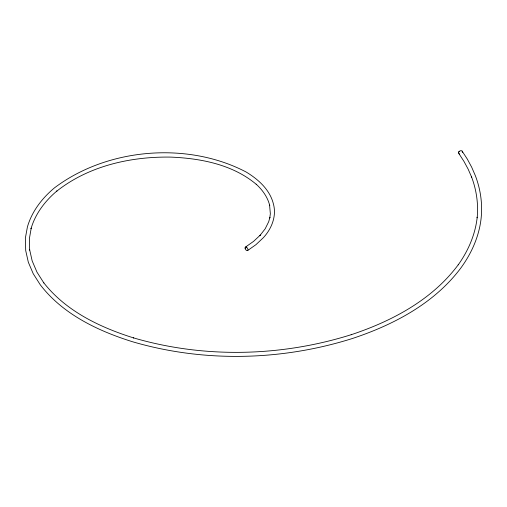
<?xml version="1.0" encoding="UTF-8"?>
<svg xmlns="http://www.w3.org/2000/svg" width="507" height="507" viewBox="0 0 507 507"><rect width="100%" height="100%" fill="white"/><g stroke="black" fill="none" stroke-linecap="round" stroke-linejoin="round"><path stroke-width="0.76" d="M245.458 248.31L246.459 247.201M245.394 247.137L253.57 241.376L260.345 235.071L259.971 235.502L265.193 228.765L268.704 221.698L269.908 217.421L269.787 218.01L270.345 213.707L269.585 205.082L269.749 205.665C267.747 197.229 262.499 189.979 256.187 184.193L256.58 184.58C232.967 164.566 200.911 158.342 170.777 157.107C130.559 156.473 88.535 165.909 56.537 191.335L56.955 190.962C45.117 200.924 35.344 213.707 31.016 228.72L31.219 228.137L29.393 238.575L29.672 250.084L29.59 249.469L32.169 260.896L36.954 272.107L43.856 282.957L43.494 282.443C65.701 311.006 99.847 327.326 133.683 337.935L133.373 337.839C204.182 358.595 281.233 356.738 351.49 334.607L351.186 334.709C392.057 321.14 432.528 299.681 458.556 264.35L458.214 264.857C468.234 250.794 475.351 234.449 477.214 217.186L477.157 217.801C478.545 203.877 476.434 189.738 471.466 176.683L471.681 177.241L468.183 169.211L463.905 161.308L458.936 153.653M247.631 250.521L255.927 244.678L263.304 237.739C271.581 228.872 276.752 216.191 273.444 204.08C269.984 189.776 258.253 179.294 246.104 171.993C187.394 141.238 107.142 147.993 54.369 187.939L53.945 188.312C41.847 198.503 31.846 211.571 27.416 226.921L25.35 238.195L25.711 250.591L28.341 262.271L33.228 273.717L40.275 284.788C62.748 314.125 97.68 330.805 132.213 341.648L132.523 341.743C203.909 362.67 281.594 360.807 352.422 338.492L352.726 338.391C394.123 324.645 435.12 302.913 461.49 267.126L461.833 266.612C472.011 252.328 479.235 235.723 481.13 218.194L481.187 217.579C482.601 203.427 480.452 189.06 475.401 175.796L471.63 167.088L467.296 159.071L462.131 151.143M459.729 154.071A2.034 1.527 -35.1 0 1 458.791 152.17A2.034 1.527 -35.1 0 1 461.167 150.68A2.034 1.527 -35.1 0 1 462.314 152.455M458.645 152.835A2.034 1.185 0.2 0 1 459.754 151.289M245.084 248.075A2.034 1.128 58.2 0 0 247.334 250.648A2.034 1.128 58.2 0 0 247.124 247.765A2.034 1.128 58.2 0 0 245.084 248.075"/></g></svg>
